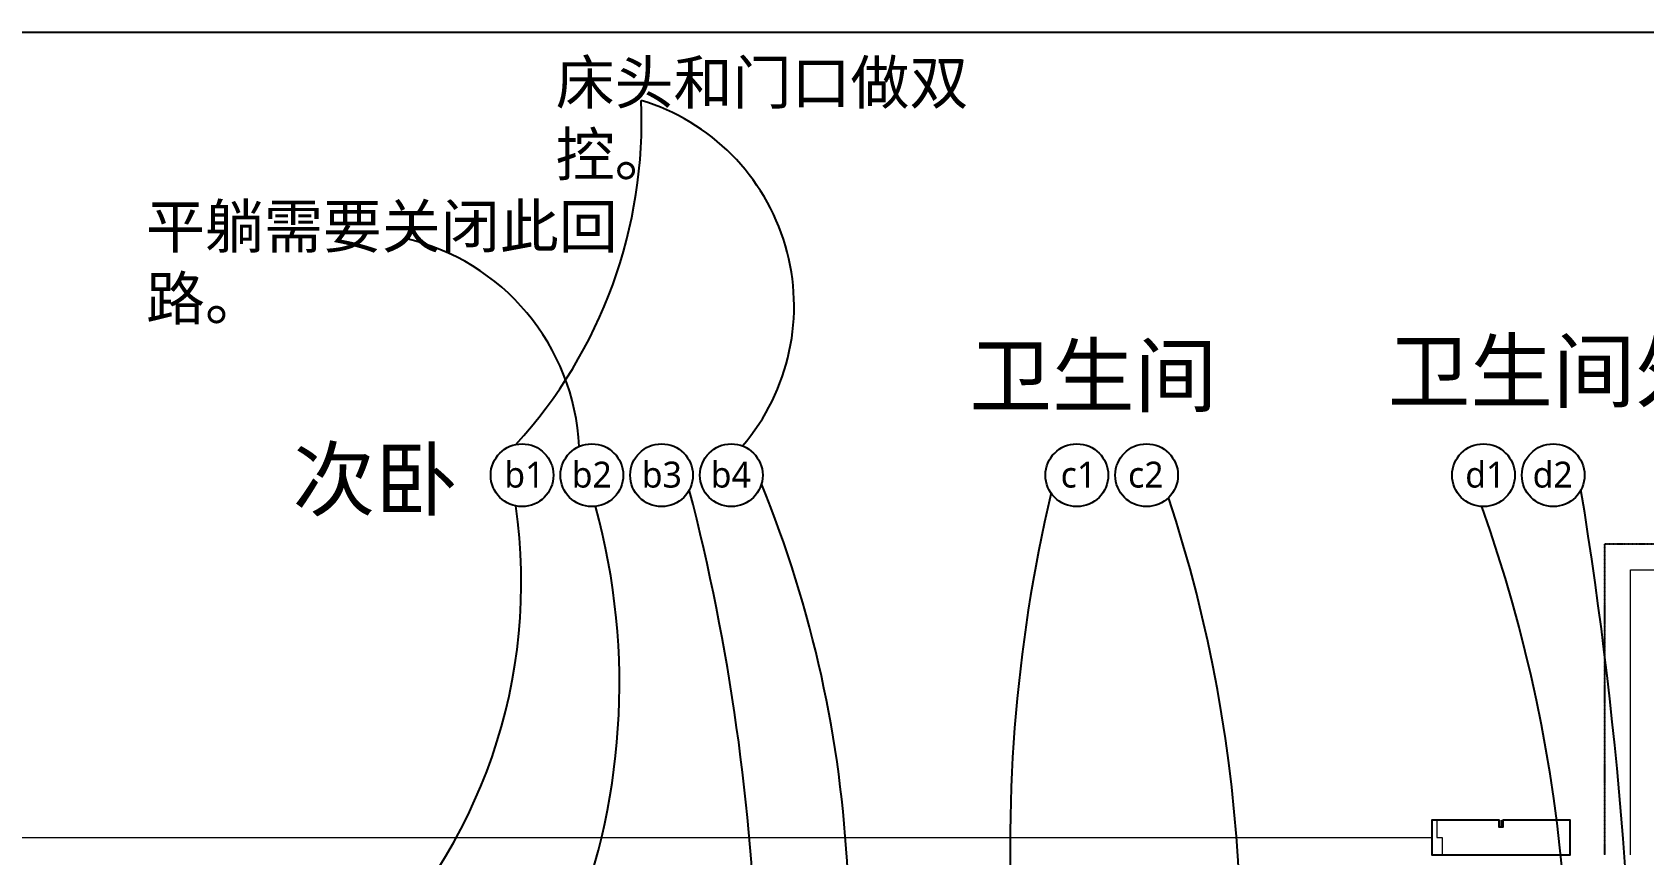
# Model space of a CAD drawing. Extents: x 11992 to 29481, y -6727 to 6811.
# Drawn here: x 14353 to 19013, y 4431 to 6811 of the extents above; entities that cross this region are included whole.
import ezdxf

# ---------------------------------------------------------------- set-up
doc = ezdxf.new("R2010")
doc.units = 0
doc.header["$MEASUREMENT"] = 0
doc.linetypes.add('DASHED', pattern=[19.05, 12.7, -6.35])
doc.layers.get('0').update_dxf_attribs({"color": 8, "linetype": 'CONTINUOUS'})
for name, color, linetype in [('A_SURFACE', 8, 'CONTINUOUS'), ('DQ-BEAM-DASH', 8, 'DASHED'), ('zoylight 3编号', 7, 'CONTINUOUS'), ('zoylight 5回路', 4, 'CONTINUOUS')]:
    doc.layers.add(name, color=color, linetype=linetype)
for name, color, linetype, lineweight in [('J-金属幕墙', 8, 'CONTINUOUS', 13), ('L-栏杆扶手', 8, 'CONTINUOUS', 13), ('S-下方看线', 8, 'CONTINUOUS', 9)]:
    doc.layers.add(name, color=color, linetype=linetype, lineweight=lineweight)
doc.styles.get("Standard").update_dxf_attribs({"font": 'arial.ttf'})
doc.styles.add('宋体', font='')
doc.styles.get('宋体').set_extended_font_data('SimSun')

# ---------------------------------------------------------------- blocks, each defined once
blk = doc.blocks.new('MB-B')
at = {"layer": 'DQ-BEAM-DASH', "ltscale": 0.01}
for p, q in [((-11200, 8800), (-11200, 9700)), ((-11200, 9700), (-7000, 9700))]:
    blk.add_line(p, q, dxfattribs=at)

msp = doc.modelspace()

# ---------------------------------------------------------------- linework, layer by layer
at = {"layer": 'A_SURFACE', "elevation": 0}
msp.add_lwpolyline([(18604.6, 4530.5), (18604.6, 4510.5), (18594.6, 4510.5), (18594.6, 4530.5), (18399.6, 4530.5), (18399.6, 4430.5), (18799.6, 4430.5), (18799.6, 4530.5)], close=True, dxfattribs=at)
at = {"layer": 'J-金属幕墙', "elevation": 0}
for points in [[(18429.6, 4430.5), (18399.6, 4430.5), (18399.6, 4530.5), (18414.6, 4530.5), (18414.6, 4480.5), (18429.6, 4480.5)], [(18596.6, 4530.5), (18596.6, 4512.5), (18602.6, 4512.5), (18602.6, 4530.5), (18604.6, 4530.5), (18604.6, 4510.5), (18594.6, 4510.5), (18594.6, 4530.5), (18596.6, 4530.5)]]:
    msp.add_lwpolyline(points, close=True, dxfattribs=at)
msp.add_lwpolyline([(12399.6, 3860.5), (12399.6, 3880.5), (14149.6, 3880.5), (14149.6, 4480.5), (18399.6, 4480.5)], dxfattribs=at)
at = {"layer": 'L-栏杆扶手'}
msp.add_lwpolyline([(18974.6, 4430.5), (18974.6, 5255.5), (23024.6, 5255.5), (23024.6, 4430.5)], dxfattribs=at)
at = {"layer": 'S-下方看线'}
msp.add_lwpolyline([(18899.6, 4430.5), (18899.6, 5330.5), (23099.6, 5330.5), (23099.6, 4430.5)], dxfattribs=at)
at = {"layer": 'zoylight 5回路', "color": 8, "linetype": 'Continuous'}
msp.add_lwpolyline([(11991.6, 6810.7), (29481.3, 6810.7), (29481.3, -6701.7), (11991.6, -6701.7)], close=True, dxfattribs=at)
at = {"layer": 'zoylight 5回路', "color": 4}
for centre in [(15769, 5528.9), (15970.7, 5528.9), (16172.4, 5528.9), (16374.1, 5528.9), (17373.3, 5528.9), (17575, 5528.9), (18549.1, 5528.9), (18750.8, 5528.9)]:
    msp.add_circle(centre, 90.7, dxfattribs=at)
at = {"layer": 'zoylight 5回路', "linetype": 'Continuous'}
for centre, radius, start, end in [((14724.7, 6555.3), 1390.2, 317.595, 2.3987), ((15933.4, 6017.9), 622.3, 319.4847, 73.1618), ((15285.1, 5581.4), 649.6, 2.6816, 77.2302), ((13297.6, 4213), 3416.9, 343.2611, 22.1974), ((10220.2, 3928.4), 6230.5, 348.72851, 14.48406), ((21681.2, 4451.4), 4501.1, 166.823, 201.7875), ((13701.3, 4165.1), 4145.7, 346.615, 18.2584), ((6947.4, 3541.7), 12041.8, 348.6821, 9.29544), ((14116.9, 4925.4), 1933.7, 299.4177, 15.3982), ((14222.4, 5218.1), 1544.3, 313.6624, 8.2636), ((14474.6, 3986.7), 4320.5, 318.7037, 19.633)]:
    msp.add_arc(centre, radius, start, end, dxfattribs=at)

# ---------------------------------------------------------------- block references
msp.add_blockref('MB-B', (30099.6, -4369.5))

# ---------------------------------------------------------------- texts
at = {"layer": 'zoylight 3编号', "color": 8, "attachment_point": 1}
for s, insert, char_height, width in [('{\\fMicrosoft YaHei|b0|i0|c134|p34;\\C4;床头和门口做双控。}', (15866.2, 6727.9), 125, 1418.928), ('{\\fMicrosoft YaHei|b0|i0|c134|p34;\\C4;平躺需要关闭此回路。}', (14681.7, 6311.4), 125, 1562.698), ('{\\fMicrosoft YaHei|b0|i0|c134|p34;\\W1.18829;\\C4; \\W1;b1}', (15687.6, 5568.1), 75, 161.582), ('{\\fMicrosoft YaHei|b0|i0|c134|p34;\\W0.91684;\\C4; \\W1;b2}', (15889.4, 5568.1), 75, 161.582), ('{\\fMicrosoft YaHei|b0|i0|c134|p34;\\W0.95315;\\C4; \\W1;b3}', (16091.1, 5568.1), 75, 161.582), ('{\\fMicrosoft YaHei|b0|i0|c134|p34;\\W0.85991;\\C4; \\W1;b4}', (16292.8, 5568.1), 75, 161.582), ('{\\fMicrosoft YaHei|b0|i0|c134|p34;\\W1.35909;\\C4; \\W1;c1}', (17292, 5568.1), 75, 161.582), ('{\\fMicrosoft YaHei|b0|i0|c134|p34;\\W1.08763;\\C4; \\W1;c2}', (17493.7, 5568.1), 75, 161.582), ('{\\fMicrosoft YaHei|b0|i0|c134|p34;\\W1.12559;\\C4; \\W1;d1}', (18467.8, 5568.1), 75, 161.582), ('{\\fMicrosoft YaHei|b0|i0|c134|p34;\\W0.85414;\\C4; \\W1;d2}', (18669.5, 5568.1), 75, 161.582)]:
    msp.add_mtext(s, dxfattribs=dict(at, insert=insert, char_height=char_height, width=width))
at = {"layer": 'zoylight 5回路', "style": '宋体'}
for s, p in [('卫生间', (17062.9, 5729.7)), ('卫生间外', (18272.4, 5742.8)), ('次卧', (15105.5, 5429.4))]:
    msp.add_text(s, height=175, dxfattribs=at).set_placement(p)

doc.saveas('drawing.dxf')
